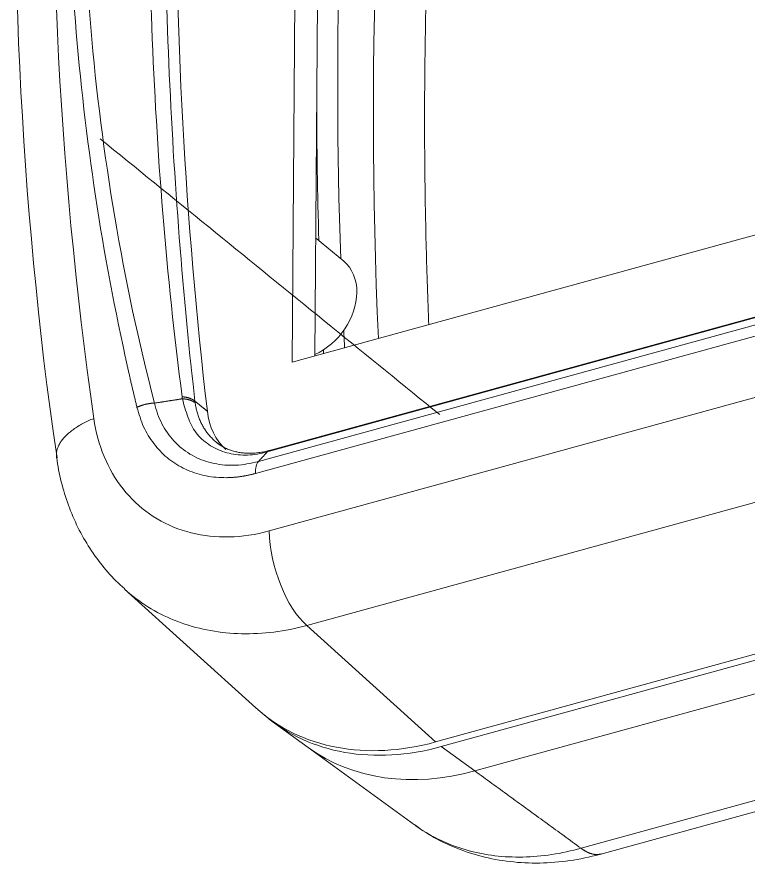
# Model space of a CAD drawing. Header units: inches. Extents: x 0 to 40, y 35.9 to 64.1.
# Drawn here: x 13.175 to 15.277, y 55.812 to 58.245 of the extents above; entities that cross this region are included whole.
import ezdxf

# ---------------------------------------------------------------- set-up
doc = ezdxf.new("R2010")
doc.units = ezdxf.units.IN
doc.header["$MEASUREMENT"] = 0
doc.linetypes.add('AI-Linetype-3', pattern=[3.197172, 1.480796, -0.572126, 0.572126, -0.572126])
doc.layers.add('1', color=7, linetype='Continuous')
doc.layers.add('2', color=7, linetype='Continuous')

# ---------------------------------------------------------------- blocks, each defined once
blk = doc.blocks.new('block 462')
at = {"layer": '1', "color": 43, "lineweight": 18, "true_color": 0xccb266}
blk.add_lwpolyline([(14.8537, 55.8379), (17.536, 56.5755)], dxfattribs=at)
blk = doc.blocks.new('block 463')
at = {"layer": '1', "color": 43, "lineweight": 18, "true_color": 0xccb266}
blk.add_lwpolyline([(14.0118, 56.1446), (14.3181, 55.9216)], dxfattribs=at)
blk = doc.blocks.new('block 482')
at = {"layer": '1', "color": 43, "lineweight": 18, "true_color": 0xccb266}
blk.add_lwpolyline([(17.4782, 56.5921), (14.7964, 55.8547)], dxfattribs=at)
blk = doc.blocks.new('block 485')
at = {"layer": '1', "color": 43, "lineweight": 18, "true_color": 0xccb266}
blk.add_lwpolyline([(14.4913, 56.0768), (17.1845, 56.8175)], dxfattribs=at)
blk = doc.blocks.new('block 576')
at = {"layer": '1', "color": 43, "lineweight": 18, "true_color": 0xccb266}
blk.add_open_spline([(14.3176, 59.8356), (14.2113, 58.9817), (14.1767, 58.1402), (14.2141, 57.3208)], degree=3, dxfattribs=at)
blk = doc.blocks.new('block 582')
at = {"layer": '1', "color": 43, "lineweight": 18, "true_color": 0xccb266}
blk.add_open_spline([(14.0366, 58.0043), (14.0368, 57.8698), (14.0389, 57.7359), (14.0429, 57.6025)], degree=3, dxfattribs=at)
blk = doc.blocks.new('block 583')
at = {"layer": '1', "color": 43, "lineweight": 18, "true_color": 0xccb266}
blk.add_open_spline([(14.0558, 57.2876), (14.056, 57.2842), (14.0561, 57.2808), (14.0563, 57.2774)], degree=3, dxfattribs=at)
blk = doc.blocks.new('block 584')
at = {"layer": '1', "color": 43, "lineweight": 18, "true_color": 0xccb266}
blk.add_open_spline([(14.1638, 59.4443), (14.1035, 58.8033), (14.084, 58.1705), (14.1056, 57.5501)], degree=3, dxfattribs=at)
blk = doc.blocks.new('block 585')
at = {"layer": '1', "color": 43, "lineweight": 18, "true_color": 0xccb266}
blk.add_open_spline([(14.1143, 57.3439), (14.1152, 57.3273), (14.116, 57.3106), (14.1169, 57.294)], degree=3, dxfattribs=at)
blk = doc.blocks.new('block 592')
at = {"layer": '1', "color": 43, "lineweight": 18, "true_color": 0xccb266}
blk.add_open_spline([(14.0118, 56.1446), (14.1394, 56.0517), (14.3115, 56.0274), (14.4913, 56.0768)], degree=3, dxfattribs=at)
blk = doc.blocks.new('block 694')
at = {"layer": '1', "color": 43, "lineweight": 18, "true_color": 0xccb266}
blk.add_lwpolyline([(14.3198, 55.9215), (14.3201, 55.9213), (14.3204, 55.921), (14.3207, 55.9208), (14.321, 55.9206), (14.3213, 55.9203), (14.3216, 55.9201), (14.3219, 55.9199), (14.3222, 55.9197), (14.3226, 55.9194), (14.3229, 55.9192), (14.3232, 55.9189), (14.3235, 55.9187), (14.3238, 55.9185), (14.3241, 55.9183), (14.3244, 55.918), (14.3247, 55.9178), (14.325, 55.9176), (14.3253, 55.9173), (14.3256, 55.9171), (14.3259, 55.9169), (14.3263, 55.9167), (14.3266, 55.9164), (14.3269, 55.9162), (14.3272, 55.916), (14.3275, 55.9157), (14.3278, 55.9155), (14.3281, 55.9153), (14.3284, 55.9151), (14.3287, 55.9148), (14.329, 55.9146), (14.3294, 55.9144), (14.3297, 55.9142), (14.33, 55.9139), (14.3303, 55.9137), (14.3306, 55.9135), (14.3309, 55.9132), (14.3312, 55.913), (14.3315, 55.9128), (14.3319, 55.9126), (14.3322, 55.9123), (14.3325, 55.9121), (14.3328, 55.9119), (14.3331, 55.9117), (14.3334, 55.9115), (14.3338, 55.9112), (14.3341, 55.911), (14.3344, 55.9108), (14.3347, 55.9106), (14.335, 55.9104), (14.3353, 55.9101)], dxfattribs=at)
blk = doc.blocks.new('block 695')
at = {"layer": '1', "color": 43, "lineweight": 18, "true_color": 0xccb266}
blk.add_lwpolyline([(14.3468, 55.9023), (14.3556, 55.8967), (14.3645, 55.8912), (14.3735, 55.886), (14.3827, 55.881), (14.392, 55.8762), (14.4013, 55.8715), (14.4108, 55.867), (14.4203, 55.8627), (14.43, 55.8586), (14.4397, 55.8546), (14.4494, 55.8508), (14.4593, 55.8472), (14.4692, 55.8437), (14.4791, 55.8404), (14.4892, 55.8373), (14.4993, 55.8344), (14.5094, 55.8317), (14.5196, 55.8291), (14.5299, 55.8267), (14.5402, 55.8245), (14.5506, 55.8225), (14.561, 55.8207), (14.5715, 55.819), (14.582, 55.8175), (14.5925, 55.8162), (14.6031, 55.8151), (14.6137, 55.8141), (14.6243, 55.8133), (14.635, 55.8128), (14.6457, 55.8123), (14.6563, 55.8121), (14.667, 55.812), (14.6778, 55.8121), (14.6885, 55.8124), (14.6993, 55.8128), (14.71, 55.8134), (14.7208, 55.8142), (14.7316, 55.8152), (14.7424, 55.8163), (14.7531, 55.8176), (14.7639, 55.8191), (14.7747, 55.8207), (14.7854, 55.8226), (14.7962, 55.8245), (14.8069, 55.8267), (14.8176, 55.8289), (14.8283, 55.8314), (14.839, 55.834), (14.8497, 55.8368), (14.8604, 55.8398)], dxfattribs=at)
blk = doc.blocks.new('block 698')
at = {"layer": '1', "color": 43, "lineweight": 18, "true_color": 0xccb266}
blk.add_lwpolyline([(14.4405, 59.6063), (14.4371, 59.575), (14.4337, 59.5436), (14.4303, 59.5123), (14.427, 59.4809), (14.4238, 59.4496), (14.4207, 59.4183), (14.4176, 59.387), (14.4146, 59.3557), (14.4117, 59.3245), (14.4088, 59.2932), (14.406, 59.262), (14.4032, 59.2307), (14.4005, 59.1995), (14.3979, 59.1683), (14.3954, 59.1371), (14.3929, 59.106), (14.3905, 59.0748), (14.3881, 59.0436), (14.3858, 59.0125), (14.3836, 58.9814), (14.3814, 58.9503), (14.3793, 58.9191), (14.3773, 58.8881), (14.3753, 58.857), (14.3734, 58.8259), (14.3716, 58.7948), (14.3698, 58.7638), (14.3681, 58.7327), (14.3665, 58.7016), (14.3649, 58.6706), (14.3634, 58.6396), (14.3619, 58.6086), (14.3606, 58.5776), (14.3592, 58.5467), (14.358, 58.5157), (14.3568, 58.4848), (14.3557, 58.4538), (14.3546, 58.4229), (14.3537, 58.3921), (14.3528, 58.3612), (14.3519, 58.3303), (14.3511, 58.2995), (14.3504, 58.2687), (14.3497, 58.2379), (14.3491, 58.2071), (14.3486, 58.1763), (14.3482, 58.1455), (14.3478, 58.1148), (14.3474, 58.084), (14.3472, 58.0533)], dxfattribs=at)
blk = doc.blocks.new('block 705')
at = {"layer": '1', "color": 43, "lineweight": 18, "true_color": 0xccb266}
blk.add_lwpolyline([(14.3472, 58.0533), (14.3471, 58.0394), (14.347, 58.0254), (14.3469, 58.0114), (14.3469, 57.9975), (14.3468, 57.9835), (14.3468, 57.9696), (14.3468, 57.9556), (14.3468, 57.9417), (14.3468, 57.9278), (14.3468, 57.9138), (14.3469, 57.8999), (14.3469, 57.886), (14.347, 57.8721), (14.3471, 57.8582), (14.3472, 57.8442), (14.3473, 57.8303), (14.3474, 57.8164), (14.3475, 57.8025), (14.3477, 57.7887), (14.3478, 57.7748), (14.348, 57.7609), (14.3482, 57.747), (14.3484, 57.7331), (14.3486, 57.7193), (14.3488, 57.7054), (14.3491, 57.6915), (14.3493, 57.6777), (14.3496, 57.6638), (14.3499, 57.65), (14.3502, 57.6361), (14.3505, 57.6223), (14.3508, 57.6084), (14.3512, 57.5946), (14.3515, 57.5808), (14.3519, 57.5669), (14.3523, 57.5531), (14.3526, 57.5393), (14.3531, 57.5255), (14.3535, 57.5117), (14.3539, 57.4979), (14.3544, 57.4841), (14.3548, 57.4703), (14.3553, 57.4565), (14.3558, 57.4427), (14.3563, 57.4289), (14.3568, 57.4151), (14.3573, 57.4013), (14.3579, 57.3876), (14.3584, 57.3738), (14.359, 57.36)], dxfattribs=at)
blk = doc.blocks.new('block 712')
at = {"layer": '1', "color": 43, "lineweight": 18, "true_color": 0xccb266}
blk.add_lwpolyline([(14.8542, 55.8382), (14.8532, 55.8379), (14.8521, 55.8377), (14.8511, 55.8375), (14.85, 55.8373), (14.8489, 55.8371), (14.8479, 55.837), (14.8468, 55.8368), (14.8457, 55.8367), (14.8446, 55.8367), (14.8435, 55.8366), (14.8424, 55.8366), (14.8413, 55.8366), (14.8402, 55.8366), (14.8391, 55.8367), (14.8379, 55.8368), (14.8368, 55.8369), (14.8357, 55.837), (14.8345, 55.8371), (14.8334, 55.8373), (14.8322, 55.8375), (14.8311, 55.8377), (14.8299, 55.838), (14.8288, 55.8382), (14.8276, 55.8385), (14.8264, 55.8389), (14.8253, 55.8392), (14.8241, 55.8396), (14.8229, 55.84), (14.8217, 55.8404), (14.8206, 55.8408), (14.8194, 55.8413), (14.8182, 55.8418), (14.817, 55.8423), (14.8158, 55.8428), (14.8146, 55.8434), (14.8134, 55.844), (14.8122, 55.8446), (14.811, 55.8452), (14.8098, 55.8459), (14.8086, 55.8465), (14.8074, 55.8472), (14.8062, 55.848), (14.805, 55.8487), (14.8037, 55.8495), (14.8025, 55.8503), (14.8013, 55.8511), (14.8001, 55.852), (14.7989, 55.8529), (14.7977, 55.8537), (14.7964, 55.8547)], dxfattribs=at)
blk = doc.blocks.new('block 713')
at = {"layer": '1', "color": 43, "lineweight": 18, "true_color": 0xccb266}
blk.add_lwpolyline([(14.7964, 55.8547), (14.7859, 55.852), (14.7753, 55.8494), (14.7648, 55.8468), (14.7542, 55.8444), (14.7437, 55.8421), (14.7332, 55.84), (14.7227, 55.8381), (14.7122, 55.8365), (14.7017, 55.835), (14.6913, 55.8336), (14.6809, 55.8325), (14.6705, 55.8315), (14.6601, 55.8307), (14.6498, 55.8301), (14.6395, 55.8296), (14.6293, 55.8293), (14.619, 55.8292), (14.6089, 55.8292), (14.5987, 55.8295), (14.5887, 55.8299), (14.5786, 55.8304), (14.5687, 55.8312), (14.5587, 55.8321), (14.5489, 55.8332), (14.5391, 55.8345), (14.5293, 55.8359), (14.5197, 55.8375), (14.5101, 55.8393), (14.5005, 55.8412), (14.491, 55.8433), (14.4816, 55.8456), (14.4723, 55.8481), (14.4631, 55.8507), (14.4539, 55.8535), (14.4448, 55.8565), (14.4358, 55.8596), (14.4269, 55.8629), (14.4181, 55.8663), (14.4094, 55.87), (14.4007, 55.8737), (14.3921, 55.8777), (14.3837, 55.8818), (14.3753, 55.8861), (14.3671, 55.8905), (14.3589, 55.8951), (14.3509, 55.8999), (14.3429, 55.9048), (14.3351, 55.9098), (14.3274, 55.9151), (14.3198, 55.9204)], dxfattribs=at)
blk = doc.blocks.new('block 716')
at = {"layer": '1', "color": 43, "lineweight": 18, "true_color": 0xccb266}
blk.add_lwpolyline([(14.7964, 55.8547), (14.7903, 55.8591), (14.7842, 55.8636), (14.7781, 55.868), (14.772, 55.8725), (14.7659, 55.8769), (14.7598, 55.8813), (14.7537, 55.8858), (14.7476, 55.8902), (14.7415, 55.8947), (14.7354, 55.8991), (14.7293, 55.9035), (14.7232, 55.908), (14.7171, 55.9124), (14.711, 55.9169), (14.7049, 55.9213), (14.6988, 55.9258), (14.6927, 55.9302), (14.6866, 55.9347), (14.6805, 55.9391), (14.6744, 55.9435), (14.6683, 55.948), (14.6622, 55.9524), (14.6561, 55.9569), (14.65, 55.9613), (14.6439, 55.9657), (14.6377, 55.9702), (14.6316, 55.9746), (14.6255, 55.9791), (14.6194, 55.9835), (14.6133, 55.988), (14.6072, 55.9924), (14.6011, 55.9969), (14.595, 56.0013), (14.5889, 56.0057), (14.5828, 56.0102), (14.5767, 56.0146), (14.5706, 56.0191), (14.5645, 56.0235), (14.5584, 56.028), (14.5523, 56.0324), (14.5462, 56.0369), (14.5401, 56.0413), (14.534, 56.0457), (14.5279, 56.0502), (14.5218, 56.0546), (14.5157, 56.0591), (14.5096, 56.0635), (14.5035, 56.0679), (14.4974, 56.0724), (14.4913, 56.0768)], dxfattribs=at)
blk = doc.blocks.new('block 719')
at = {"layer": '1', "color": 23, "linetype": 'AI-Linetype-3', "lineweight": 13, "true_color": 0xcc7f66}
blk.add_lwpolyline([(14.3902, 57.1017), (14.3706, 57.1176), (14.3511, 57.1335), (14.3316, 57.1493), (14.3121, 57.1652), (14.2925, 57.1811), (14.273, 57.197), (14.2535, 57.2128), (14.234, 57.2287), (14.2145, 57.2446), (14.1949, 57.2604), (14.1754, 57.2763), (14.1559, 57.2922), (14.1364, 57.308), (14.1169, 57.3239), (14.0973, 57.3398), (14.0778, 57.3556), (14.0583, 57.3715), (14.0388, 57.3874), (14.0192, 57.4032), (13.9997, 57.4191), (13.9802, 57.435), (13.9607, 57.4508), (13.9412, 57.4667), (13.9216, 57.4826), (13.9021, 57.4984), (13.8826, 57.5143), (13.8631, 57.5302), (13.8436, 57.546), (13.824, 57.5619), (13.8045, 57.5778), (13.785, 57.5937), (13.7655, 57.6095), (13.7459, 57.6254), (13.7264, 57.6413), (13.7069, 57.6571), (13.6874, 57.673), (13.6679, 57.6889), (13.6483, 57.7047), (13.6288, 57.7206), (13.6093, 57.7365), (13.5898, 57.7523), (13.5703, 57.7682), (13.5507, 57.7841), (13.5312, 57.7999), (13.5117, 57.8158), (13.4922, 57.8317), (13.4726, 57.8475), (13.4531, 57.8634), (13.4336, 57.8793), (13.4141, 57.8951)], dxfattribs=at)
blk = doc.blocks.new('block 1008')
at = {"layer": '2', "color": 7, "lineweight": 18, "true_color": 0xffffff}
blk.add_lwpolyline([(16.3725, 57.6783), (13.9012, 56.9987)], dxfattribs=at)
blk = doc.blocks.new('block 1009')
at = {"layer": '2', "color": 7, "lineweight": 18, "true_color": 0xffffff}
blk.add_lwpolyline([(13.4842, 56.5999), (13.8615, 56.2585)], dxfattribs=at)
blk = doc.blocks.new('block 1010')
at = {"layer": '2', "color": 7, "lineweight": 18, "true_color": 0xffffff}
blk.add_lwpolyline([(14.1143, 57.5428), (14.0337, 57.6101)], dxfattribs=at)
blk = doc.blocks.new('block 1018')
at = {"layer": '2', "color": 80, "lineweight": 18, "true_color": 0x3fff00}
blk.add_lwpolyline([(13.9154, 56.2148), (14.0118, 56.1446)], dxfattribs=at)
blk = doc.blocks.new('block 1021')
at = {"layer": '2', "color": 80, "lineweight": 18, "true_color": 0x3fff00}
blk.add_lwpolyline([(14.3949, 56.147), (17.217, 56.9231)], dxfattribs=at)
blk = doc.blocks.new('block 1037')
at = {"layer": '2', "color": 7, "lineweight": 18, "true_color": 0xffffff}
blk.add_lwpolyline([(16.34, 57.6461), (13.869, 56.9666)], dxfattribs=at)
blk = doc.blocks.new('block 1047')
at = {"layer": '2', "color": 80, "lineweight": 18, "true_color": 0x3fff00}
blk.add_lwpolyline([(14.4913, 56.0768), (14.3949, 56.147)], dxfattribs=at)
blk = doc.blocks.new('block 1048')
at = {"layer": '2', "color": 80, "lineweight": 18, "true_color": 0x3fff00}
blk.add_lwpolyline([(14.4913, 56.0768), (17.1845, 56.8175)], dxfattribs=at)
blk = doc.blocks.new('block 1057')
at = {"layer": '2', "color": 7, "lineweight": 18, "true_color": 0xffffff}
blk.add_lwpolyline([(14.0549, 60.4552), (14.0312, 57.2705)], dxfattribs=at)
blk = doc.blocks.new('block 1058')
at = {"layer": '2', "color": 7, "lineweight": 18, "true_color": 0xffffff}
blk.add_lwpolyline([(14.3786, 56.1602), (14.0083, 56.4953)], dxfattribs=at)
blk = doc.blocks.new('block 1063')
at = {"layer": '2', "color": 7, "lineweight": 18, "true_color": 0xffffff}
blk.add_lwpolyline([(16.3314, 57.6118), (13.8603, 56.9323)], dxfattribs=at)
blk = doc.blocks.new('block 1065')
at = {"layer": '2', "color": 7, "lineweight": 18, "true_color": 0xffffff}
blk.add_lwpolyline([(17.0755, 56.9018), (14.3786, 56.1602)], dxfattribs=at)
blk = doc.blocks.new('block 1071')
at = {"layer": '2', "color": 7, "lineweight": 18, "true_color": 0xffffff}
blk.add_lwpolyline([(13.9657, 57.2524), (13.9899, 60.508)], dxfattribs=at)
blk = doc.blocks.new('block 1079')
at = {"layer": '2', "color": 7, "lineweight": 18, "true_color": 0xffffff}
blk.add_lwpolyline([(16.6901, 57.2327), (14.0083, 56.4952)], dxfattribs=at)
blk = doc.blocks.new('block 1081')
at = {"layer": '2', "color": 7, "lineweight": 18, "true_color": 0xffffff}
blk.add_lwpolyline([(13.9, 56.7671), (16.5976, 57.5089)], dxfattribs=at)
blk = doc.blocks.new('block 1083')
at = {"layer": '2', "color": 7, "lineweight": 18, "true_color": 0xffffff}
blk.add_lwpolyline([(13.9657, 57.2524), (16.5746, 57.9699)], dxfattribs=at)
blk = doc.blocks.new('block 1084')
at = {"layer": '2', "color": 7, "lineweight": 18, "true_color": 0xffffff}
blk.add_lwpolyline([(16.3657, 57.6739), (13.8946, 56.9944)], dxfattribs=at)
blk = doc.blocks.new('block 1160')
at = {"layer": '2', "color": 7, "lineweight": 18, "true_color": 0xffffff}
blk.add_open_spline([(14.0312, 57.2742), (14.1006, 57.3056), (14.1516, 57.381), (14.1521, 57.4529)], degree=3, dxfattribs=at)
blk = doc.blocks.new('block 1161')
at = {"layer": '2', "color": 7, "lineweight": 18, "true_color": 0xffffff}
blk.add_open_spline([(14.1521, 57.4529), (14.1524, 57.4902), (14.1389, 57.5223), (14.1143, 57.5428)], degree=3, dxfattribs=at)
blk = doc.blocks.new('block 1188')
at = {"layer": '2', "color": 80, "lineweight": 18, "true_color": 0x3fff00}
blk.add_open_spline([(13.8881, 56.2363), (14.0174, 56.1262), (14.2013, 56.0938), (14.3949, 56.147)], degree=3, dxfattribs=at)
blk = doc.blocks.new('block 1189')
at = {"layer": '2', "color": 80, "lineweight": 18, "true_color": 0x3fff00}
blk.add_open_spline([(14.0118, 56.1446), (14.1394, 56.0517), (14.3115, 56.0274), (14.4913, 56.0768)], degree=3, dxfattribs=at)
blk = doc.blocks.new('block 1195')
at = {"layer": '2', "color": 7, "lineweight": 18, "true_color": 0xffffff}
blk.add_open_spline([(13.869, 56.9666), (13.8631, 56.9602), (13.86, 56.9479), (13.8603, 56.9324)], degree=3, dxfattribs=at)
blk = doc.blocks.new('block 1200')
at = {"layer": '2', "color": 7, "lineweight": 18, "true_color": 0xffffff}
blk.add_open_spline([(13.7224, 57.1113), (13.7277, 57.0667), (13.7459, 57.0284), (13.7751, 57.001)], degree=3, dxfattribs=at)
blk = doc.blocks.new('block 1201')
at = {"layer": '2', "color": 7, "lineweight": 18, "true_color": 0xffffff}
blk.add_open_spline([(13.8615, 56.2585), (13.9911, 56.1413), (14.1797, 56.1055), (14.3786, 56.1602)], degree=3, dxfattribs=at)
blk = doc.blocks.new('block 1203')
at = {"layer": '2', "color": 7, "lineweight": 18, "true_color": 0xffffff}
blk.add_open_spline([(13.9, 56.7671), (13.903, 56.6632), (13.95, 56.5453), (14.0083, 56.4953)], degree=3, dxfattribs=at)
blk = doc.blocks.new('block 1206')
at = {"layer": '2', "color": 7, "lineweight": 18, "true_color": 0xffffff}
blk.add_open_spline([(13.7477, 60.5157), (13.6026, 59.3476), (13.5941, 58.2042), (13.7224, 57.1113)], degree=3, dxfattribs=at)
blk = doc.blocks.new('block 1601')
at = {"layer": '2', "color": 7, "lineweight": 18, "true_color": 0xffffff}
blk.add_lwpolyline([(13.2899, 56.9778), (13.2909, 56.969), (13.2921, 56.9601), (13.2934, 56.9514), (13.2948, 56.9426), (13.2965, 56.9339), (13.2983, 56.9253), (13.3002, 56.9167), (13.3023, 56.9082), (13.3046, 56.8997), (13.3069, 56.8912), (13.3094, 56.8828), (13.312, 56.8744), (13.3147, 56.8661), (13.3174, 56.8578), (13.3203, 56.8495), (13.3232, 56.8413), (13.3263, 56.8332), (13.3294, 56.825), (13.3327, 56.817), (13.336, 56.809), (13.3395, 56.801), (13.3431, 56.7931), (13.3467, 56.7852), (13.3505, 56.7774), (13.3544, 56.7697), (13.3585, 56.762), (13.3626, 56.7544), (13.3668, 56.7468), (13.3711, 56.7393), (13.3756, 56.7319), (13.3801, 56.7246), (13.3847, 56.7173), (13.3895, 56.7101), (13.3943, 56.703), (13.3993, 56.696), (13.4043, 56.689), (13.4094, 56.6821), (13.4146, 56.6752), (13.4199, 56.6684), (13.4252, 56.6617), (13.4307, 56.6551), (13.4362, 56.6485), (13.4419, 56.6421), (13.4477, 56.6358), (13.4536, 56.6296), (13.4596, 56.6235), (13.4658, 56.6176), (13.4721, 56.6118), (13.4785, 56.6062), (13.4851, 56.6007)], dxfattribs=at)
blk = doc.blocks.new('block 1602')
at = {"layer": '2', "color": 7, "lineweight": 18, "true_color": 0xffffff}
blk.add_lwpolyline([(13.1751, 58.3115), (13.1773, 58.2409), (13.18, 58.1703), (13.1831, 58.0997), (13.1866, 58.0292), (13.1906, 57.9587), (13.1949, 57.8883), (13.1997, 57.8179), (13.2049, 57.7476), (13.2106, 57.6773), (13.2166, 57.607), (13.2231, 57.5369), (13.23, 57.4668), (13.2372, 57.3967), (13.2447, 57.3267), (13.2527, 57.2567), (13.2612, 57.1869), (13.2703, 57.1171), (13.2801, 57.0474), (13.2905, 56.9779)], dxfattribs=at)
blk = doc.blocks.new('block 1603')
at = {"layer": '2', "color": 7, "lineweight": 18, "true_color": 0xffffff}
blk.add_lwpolyline([(13.9031, 56.9992), (13.8994, 56.9982), (13.8958, 56.9973), (13.8921, 56.9964), (13.8884, 56.9956), (13.8848, 56.9948), (13.8812, 56.9941), (13.8776, 56.9935), (13.874, 56.9929), (13.8705, 56.9924), (13.867, 56.992), (13.8634, 56.9916), (13.8599, 56.9912), (13.8565, 56.991), (13.853, 56.9908), (13.8496, 56.9907), (13.8461, 56.9906), (13.8427, 56.9906), (13.8393, 56.9906), (13.836, 56.9907), (13.8326, 56.9909), (13.8293, 56.9911), (13.826, 56.9914), (13.8228, 56.9917), (13.8196, 56.9922), (13.8163, 56.9926), (13.8132, 56.9932), (13.81, 56.9937), (13.8069, 56.9944), (13.8038, 56.9951), (13.8008, 56.9959), (13.7978, 56.9967), (13.7948, 56.9976), (13.7919, 56.9985), (13.7889, 56.9995), (13.7861, 57.0006), (13.7832, 57.0017), (13.7804, 57.0028), (13.7777, 57.004), (13.7749, 57.0053), (13.7723, 57.0066), (13.7696, 57.008), (13.767, 57.0094), (13.7644, 57.0109), (13.7619, 57.0125), (13.7594, 57.0141), (13.7569, 57.0157), (13.7545, 57.0174), (13.7521, 57.0192), (13.7498, 57.021), (13.7475, 57.0229)], dxfattribs=at)
blk = doc.blocks.new('block 1651')
at = {"layer": '2', "color": 7, "lineweight": 18, "true_color": 0xffffff}
blk.add_lwpolyline([(13.2885, 58.2693), (13.2915, 58.1998), (13.2949, 58.1303), (13.2987, 58.0609), (13.303, 57.9914), (13.3076, 57.922), (13.3127, 57.8526), (13.3182, 57.7833), (13.3241, 57.7139), (13.3304, 57.6446), (13.3372, 57.5753), (13.3443, 57.5061), (13.3519, 57.4368), (13.3599, 57.3676), (13.3682, 57.2984), (13.3771, 57.2292), (13.3863, 57.1601), (13.3959, 57.091)], dxfattribs=at)
blk = doc.blocks.new('block 1719')
at = {"layer": '2', "color": 7, "lineweight": 18, "true_color": 0xffffff}
blk.add_lwpolyline([(13.5701, 57.1347), (13.5722, 57.1269), (13.5743, 57.1192), (13.5767, 57.1116), (13.5793, 57.1041), (13.5821, 57.0967), (13.5851, 57.0896), (13.5884, 57.0825), (13.5918, 57.0756), (13.5955, 57.0688), (13.5993, 57.0622), (13.6033, 57.0558), (13.6076, 57.0495), (13.612, 57.0434), (13.6166, 57.0374), (13.6214, 57.0316), (13.6264, 57.026), (13.6315, 57.0207), (13.6368, 57.0154), (13.6423, 57.0104), (13.648, 57.0056), (13.6538, 57.001), (13.6598, 56.9966), (13.6659, 56.9924), (13.6721, 56.9884), (13.6785, 56.9847), (13.6851, 56.9811), (13.6917, 56.9778), (13.6985, 56.9747), (13.7054, 56.9719), (13.7125, 56.9693), (13.7196, 56.9669), (13.7269, 56.9648), (13.7342, 56.9628), (13.7417, 56.9612), (13.7492, 56.9597), (13.7568, 56.9585), (13.7645, 56.9575), (13.7723, 56.9568), (13.7801, 56.9562), (13.788, 56.9559), (13.796, 56.9559), (13.8039, 56.9561), (13.812, 56.9567), (13.8201, 56.9575), (13.8282, 56.9586), (13.8363, 56.9599), (13.8445, 56.9614), (13.8526, 56.9631), (13.8608, 56.9648), (13.869, 56.9666)], dxfattribs=at)
blk = doc.blocks.new('block 1728')
at = {"layer": '2', "color": 7, "lineweight": 18, "true_color": 0xffffff}
blk.add_open_spline([(13.9015, 56.9987), (13.9014, 56.9987), (13.9012, 56.9986), (13.9012, 56.9986), (13.901, 56.9986), (13.9009, 56.9985), (13.9009, 56.9985), (13.9008, 56.9985), (13.9006, 56.9984), (13.9006, 56.9984), (13.9004, 56.9984), (13.9003, 56.9983), (13.9003, 56.9983), (13.9002, 56.9983), (13.9, 56.9982), (13.9, 56.9982), (13.8999, 56.9981), (13.8997, 56.9981), (13.8997, 56.9981), (13.8996, 56.998), (13.8994, 56.998), (13.8994, 56.998), (13.8993, 56.9979), (13.8991, 56.9978), (13.8991, 56.9978), (13.899, 56.9977), (13.8989, 56.9977), (13.8989, 56.9977), (13.8987, 56.9976), (13.8986, 56.9975), (13.8986, 56.9975), (13.8984, 56.9975), (13.8983, 56.9974), (13.8983, 56.9974), (13.8982, 56.9973), (13.898, 56.9972), (13.898, 56.9972), (13.8979, 56.9971), (13.8977, 56.997), (13.8977, 56.997), (13.8976, 56.9969), (13.8975, 56.9968), (13.8975, 56.9968), (13.8973, 56.9968), (13.8972, 56.9967), (13.8972, 56.9967), (13.8971, 56.9966), (13.8969, 56.9965), (13.8969, 56.9965), (13.8968, 56.9964), (13.8967, 56.9963), (13.8967, 56.9963), (13.8965, 56.9962), (13.8964, 56.9961), (13.8964, 56.9961), (13.8963, 56.996), (13.8961, 56.9958), (13.8961, 56.9958), (13.896, 56.9957), (13.8959, 56.9956), (13.8959, 56.9956), (13.8958, 56.9955), (13.8956, 56.9954), (13.8956, 56.9954), (13.8955, 56.9953), (13.8954, 56.9952), (13.8954, 56.9952), (13.8952, 56.995), (13.8951, 56.9949), (13.8951, 56.9949), (13.895, 56.9948), (13.8949, 56.9947), (13.8949, 56.9947), (13.8948, 56.9945), (13.8946, 56.9944), (13.8946, 56.9944)], degree=3, knots=[0, 0, 0, 0, 1, 1, 1, 2, 2, 2, 3, 3, 3, 4, 4, 4, 5, 5, 5, 6, 6, 6, 7, 7, 7, 8, 8, 8, 9, 9, 9, 10, 10, 10, 11, 11, 11, 12, 12, 12, 13, 13, 13, 14, 14, 14, 15, 15, 15, 16, 16, 16, 17, 17, 17, 18, 18, 18, 19, 19, 19, 20, 20, 20, 21, 21, 21, 22, 22, 22, 23, 23, 23, 24, 24, 24, 25, 25, 25, 25], dxfattribs=at)
blk = doc.blocks.new('block 1733')
at = {"layer": '2', "color": 7, "lineweight": 18, "true_color": 0xffffff}
blk.add_lwpolyline([(13.6864, 57.1407), (13.6869, 57.1375), (13.6875, 57.1342), (13.6881, 57.131), (13.6886, 57.1277), (13.6893, 57.1245), (13.6899, 57.1213), (13.6906, 57.1181), (13.6913, 57.115), (13.692, 57.1118), (13.6929, 57.1087), (13.6937, 57.1056), (13.6947, 57.1026), (13.6956, 57.0995), (13.6967, 57.0965), (13.6978, 57.0936), (13.6989, 57.0907), (13.7001, 57.0878), (13.7013, 57.0849), (13.7026, 57.0821), (13.7039, 57.0793), (13.7053, 57.0765), (13.7067, 57.0737), (13.7081, 57.071), (13.7096, 57.0683), (13.7112, 57.0657), (13.7127, 57.0631), (13.7143, 57.0605), (13.716, 57.0579), (13.7177, 57.0554), (13.7194, 57.053), (13.7212, 57.0505), (13.723, 57.0481), (13.7249, 57.0458), (13.7268, 57.0435), (13.7287, 57.0412), (13.7307, 57.039), (13.7327, 57.0368), (13.7348, 57.0346), (13.7369, 57.0325), (13.739, 57.0304), (13.7412, 57.0284), (13.7434, 57.0264), (13.7456, 57.0244), (13.7479, 57.0225), (13.7502, 57.0207), (13.7525, 57.0188), (13.7549, 57.0171), (13.7574, 57.0153), (13.7598, 57.0136), (13.7623, 57.012)], dxfattribs=at)
blk = doc.blocks.new('block 1755')
at = {"layer": '2', "color": 7, "lineweight": 18, "true_color": 0xffffff}
blk.add_lwpolyline([(14.0083, 56.4953), (13.9964, 56.4921), (13.9845, 56.4892), (13.9726, 56.4866), (13.9608, 56.4841), (13.9489, 56.4819), (13.9371, 56.4799), (13.9253, 56.4781), (13.9136, 56.4765), (13.9018, 56.4751), (13.8901, 56.474), (13.8785, 56.473), (13.8669, 56.4723), (13.8553, 56.4718), (13.8438, 56.4715), (13.8323, 56.4715), (13.8209, 56.4716), (13.8095, 56.472), (13.7982, 56.4726), (13.787, 56.4733), (13.7758, 56.4743), (13.7647, 56.4755), (13.7536, 56.477), (13.7426, 56.4786), (13.7317, 56.4804), (13.7209, 56.4825), (13.7102, 56.4847), (13.6995, 56.4872), (13.6889, 56.4899), (13.6784, 56.4928), (13.668, 56.4959), (13.6577, 56.4992), (13.6475, 56.5027), (13.6374, 56.5064), (13.6274, 56.5103), (13.6175, 56.5144), (13.6078, 56.5188), (13.5981, 56.5233), (13.5885, 56.528), (13.5791, 56.533), (13.5698, 56.5381), (13.5606, 56.5435), (13.5515, 56.549), (13.5426, 56.5547), (13.5338, 56.5607), (13.5251, 56.5668), (13.5166, 56.5731), (13.5082, 56.5796), (13.5, 56.5862), (13.4919, 56.5931), (13.484, 56.6001)], dxfattribs=at)
blk = doc.blocks.new('block 1757')
at = {"layer": '2', "color": 7, "lineweight": 18, "true_color": 0xffffff}
blk.add_lwpolyline([(13.289, 56.9777), (13.2887, 56.9801), (13.2885, 56.9825), (13.2885, 56.9849), (13.2885, 56.9873), (13.2886, 56.9897), (13.2889, 56.9922), (13.2892, 56.9946), (13.2897, 56.9971), (13.2902, 56.9995), (13.2909, 57.002), (13.2916, 57.0044), (13.2925, 57.0069), (13.2935, 57.0094), (13.2946, 57.0118), (13.2958, 57.0143), (13.2971, 57.0167), (13.2985, 57.0192), (13.3001, 57.0217), (13.3017, 57.0241), (13.3034, 57.0265), (13.3053, 57.029), (13.3072, 57.0314), (13.3092, 57.0338), (13.3113, 57.0362), (13.3136, 57.0386), (13.3159, 57.0409), (13.3183, 57.0433), (13.3208, 57.0456), (13.3234, 57.048), (13.326, 57.0502), (13.3288, 57.0525), (13.3316, 57.0548), (13.3346, 57.057), (13.3376, 57.0592), (13.3407, 57.0614), (13.3439, 57.0636), (13.3471, 57.0658), (13.3505, 57.0679), (13.3539, 57.07), (13.3574, 57.072), (13.3609, 57.074), (13.3645, 57.076), (13.3682, 57.078), (13.372, 57.0799), (13.3758, 57.0818), (13.3797, 57.0837), (13.3837, 57.0855), (13.3877, 57.0873), (13.3918, 57.089), (13.396, 57.0907)], dxfattribs=at)
blk = doc.blocks.new('block 1762')
at = {"layer": '2', "color": 7, "lineweight": 18, "true_color": 0xffffff}
blk.add_lwpolyline([(13.4864, 57.2684), (13.48, 57.2989), (13.4735, 57.3295), (13.4671, 57.3601), (13.4608, 57.3907), (13.4546, 57.4214), (13.4486, 57.452), (13.4427, 57.4828), (13.437, 57.5136), (13.4315, 57.5444), (13.4261, 57.5753), (13.4208, 57.6062), (13.4156, 57.6372), (13.4106, 57.6682), (13.4057, 57.6992), (13.4009, 57.7303), (13.3963, 57.7613), (13.3918, 57.7925), (13.3874, 57.8237), (13.3832, 57.8549), (13.3791, 57.8861), (13.3752, 57.9174), (13.3714, 57.9487), (13.3677, 57.98), (13.3641, 58.0114), (13.3607, 58.0428), (13.3574, 58.0743), (13.3542, 58.1057), (13.3512, 58.1372), (13.3483, 58.1688), (13.3456, 58.2004), (13.343, 58.232), (13.3406, 58.2636), (13.3384, 58.2953), (13.3363, 58.327), (13.3344, 58.3587), (13.3326, 58.3905), (13.3311, 58.4223), (13.3297, 58.4541), (13.3284, 58.4859), (13.3273, 58.5178), (13.3264, 58.5497), (13.3255, 58.5816), (13.3248, 58.6136), (13.3241, 58.6456), (13.3235, 58.6775), (13.323, 58.7095), (13.3225, 58.7415), (13.3221, 58.7735), (13.3217, 58.8055), (13.3213, 58.8375)], dxfattribs=at)
blk = doc.blocks.new('block 1763')
at = {"layer": '2', "color": 7, "lineweight": 18, "true_color": 0xffffff}
blk.add_lwpolyline([(13.5701, 57.1347), (13.5692, 57.1346), (13.5682, 57.1346), (13.5672, 57.1346), (13.5662, 57.1345), (13.5652, 57.1345), (13.5642, 57.1344), (13.5632, 57.1343), (13.5622, 57.1342), (13.5611, 57.1342), (13.5601, 57.134), (13.5591, 57.1339), (13.558, 57.1338), (13.557, 57.1337), (13.556, 57.1335), (13.5549, 57.1334), (13.5539, 57.1332), (13.5528, 57.133), (13.5518, 57.1328), (13.5507, 57.1327), (13.5497, 57.1324), (13.5486, 57.1322), (13.5476, 57.132), (13.5465, 57.1318), (13.5455, 57.1315), (13.5444, 57.1313), (13.5434, 57.131), (13.5423, 57.1308), (13.5413, 57.1305), (13.5402, 57.1302), (13.5392, 57.1299), (13.5382, 57.1296), (13.5372, 57.1293), (13.5362, 57.129), (13.5351, 57.1286), (13.5341, 57.1283), (13.5331, 57.128), (13.5321, 57.1276), (13.5312, 57.1273), (13.5302, 57.1269), (13.5292, 57.1265), (13.5283, 57.1261), (13.5273, 57.1257), (13.5264, 57.1254), (13.5254, 57.125), (13.5245, 57.1246), (13.5236, 57.1241), (13.5227, 57.1237), (13.5218, 57.1233), (13.5209, 57.1229), (13.5201, 57.1225)], dxfattribs=at)
blk = doc.blocks.new('block 1777')
at = {"layer": '2', "color": 7, "lineweight": 18, "true_color": 0xffffff}
blk.add_lwpolyline([(13.3959, 57.091), (13.3982, 57.0765), (13.401, 57.0622), (13.4041, 57.0482), (13.4076, 57.0344), (13.4115, 57.0208), (13.4158, 57.0075), (13.4205, 56.9944), (13.4256, 56.9815), (13.4311, 56.9689), (13.437, 56.9565), (13.4432, 56.9444), (13.4499, 56.9325), (13.4569, 56.921), (13.4643, 56.9097), (13.472, 56.8987), (13.4801, 56.8881), (13.4884, 56.8779), (13.4972, 56.868), (13.5062, 56.8584), (13.5156, 56.8492), (13.5253, 56.8404), (13.5353, 56.8319), (13.5456, 56.8238), (13.5562, 56.8161), (13.5671, 56.8087), (13.5782, 56.8018), (13.5897, 56.7953), (13.6013, 56.7892), (13.6133, 56.7836), (13.6254, 56.7784), (13.6377, 56.7736), (13.6503, 56.7692), (13.6631, 56.7653), (13.676, 56.7618), (13.6891, 56.7588), (13.7024, 56.7562), (13.7158, 56.754), (13.7294, 56.7523), (13.7431, 56.751), (13.757, 56.7502), (13.7709, 56.7498), (13.785, 56.7499), (13.7991, 56.7505), (13.8134, 56.7514), (13.8277, 56.7529), (13.842, 56.7548), (13.8565, 56.7572), (13.871, 56.76), (13.8855, 56.7633), (13.9, 56.7671)], dxfattribs=at)
blk = doc.blocks.new('block 1851')
at = {"layer": '2', "color": 7, "lineweight": 18, "true_color": 0xffffff}
blk.add_lwpolyline([(13.8603, 56.9323), (13.8587, 56.9319), (13.857, 56.9315), (13.8553, 56.9311), (13.8536, 56.9307), (13.852, 56.9303), (13.8503, 56.9299), (13.8486, 56.9295), (13.8469, 56.9291), (13.8453, 56.9287), (13.8436, 56.9283), (13.8419, 56.9279), (13.8402, 56.9276), (13.8385, 56.9272), (13.8369, 56.9268), (13.8352, 56.9265), (13.8335, 56.9262), (13.8319, 56.9258), (13.8302, 56.9255), (13.8285, 56.9252), (13.8268, 56.9249), (13.8252, 56.9246), (13.8235, 56.9243), (13.8218, 56.924), (13.8202, 56.9238), (13.8185, 56.9235), (13.8168, 56.9233), (13.8152, 56.923), (13.8135, 56.9228), (13.8119, 56.9226), (13.8102, 56.9225), (13.8085, 56.9223), (13.8069, 56.9221), (13.8052, 56.922), (13.8036, 56.9218), (13.8019, 56.9217), (13.8003, 56.9215), (13.7986, 56.9214), (13.797, 56.9213), (13.7953, 56.9212), (13.7936, 56.9211), (13.792, 56.921), (13.7904, 56.9209), (13.7887, 56.9208), (13.787, 56.9207), (13.7854, 56.9206), (13.7838, 56.9206), (13.7821, 56.9205), (13.7805, 56.9204), (13.7788, 56.9203), (13.7772, 56.9202)], dxfattribs=at)
blk = doc.blocks.new('block 1861')
at = {"layer": '2', "color": 7, "lineweight": 18, "true_color": 0xffffff}
blk.add_lwpolyline([(13.7772, 56.9202), (13.7698, 56.9204), (13.7625, 56.9206), (13.7551, 56.921), (13.7479, 56.9214), (13.7406, 56.9221), (13.7335, 56.9229), (13.7263, 56.924), (13.7193, 56.9252), (13.7123, 56.9267), (13.7054, 56.9283), (13.6985, 56.9301), (13.6917, 56.9321), (13.685, 56.9344), (13.6784, 56.9367), (13.6719, 56.9393), (13.6654, 56.942), (13.6591, 56.9449), (13.6528, 56.948), (13.6467, 56.9512), (13.6406, 56.9546), (13.6347, 56.9581), (13.6289, 56.9618), (13.6232, 56.9657), (13.6176, 56.9697), (13.6121, 56.9739), (13.6068, 56.9782), (13.6016, 56.9827), (13.5965, 56.9874), (13.5915, 56.9922), (13.5867, 56.9971), (13.582, 57.0022), (13.5774, 57.0075), (13.573, 57.0129), (13.5686, 57.0183), (13.5645, 57.024), (13.5604, 57.0297), (13.5565, 57.0356), (13.5527, 57.0416), (13.5491, 57.0477), (13.5456, 57.054), (13.5424, 57.0603), (13.5393, 57.0669), (13.5364, 57.0735), (13.5337, 57.0803), (13.5312, 57.0871), (13.5288, 57.0941), (13.5265, 57.1011), (13.5243, 57.1082), (13.5222, 57.1153), (13.5201, 57.1225)], dxfattribs=at)
blk = doc.blocks.new('block 1865')
at = {"layer": '2', "color": 7, "lineweight": 18, "true_color": 0xffffff}
blk.add_lwpolyline([(13.5201, 57.1225), (13.5194, 57.1254), (13.5187, 57.1283), (13.518, 57.1312), (13.5173, 57.1341), (13.5166, 57.137), (13.5159, 57.1399), (13.5152, 57.1428), (13.5145, 57.1457), (13.5138, 57.1487), (13.5131, 57.1516), (13.5124, 57.1545), (13.5117, 57.1574), (13.511, 57.1603), (13.5104, 57.1632), (13.5097, 57.1661), (13.509, 57.1691), (13.5083, 57.172), (13.5076, 57.1749), (13.5069, 57.1778), (13.5063, 57.1807), (13.5056, 57.1836), (13.5049, 57.1865), (13.5042, 57.1894), (13.5035, 57.1924), (13.5029, 57.1953), (13.5022, 57.1982), (13.5015, 57.2011), (13.5008, 57.2041), (13.5002, 57.207), (13.4995, 57.2099), (13.4989, 57.2128), (13.4982, 57.2157), (13.4975, 57.2187), (13.4969, 57.2216), (13.4962, 57.2245), (13.4956, 57.2274), (13.4949, 57.2304), (13.4942, 57.2333), (13.4936, 57.2362), (13.4929, 57.2391), (13.4923, 57.2421), (13.4916, 57.245), (13.491, 57.2479), (13.4903, 57.2508), (13.4897, 57.2537), (13.489, 57.2567), (13.4884, 57.2596), (13.4877, 57.2625), (13.4871, 57.2655), (13.4864, 57.2684)], dxfattribs=at)
blk = doc.blocks.new('block 1870')
at = {"layer": '2', "color": 7, "lineweight": 18, "true_color": 0xffffff}
blk.add_lwpolyline([(13.5701, 57.1347), (13.5718, 57.1349), (13.5734, 57.1352), (13.575, 57.1354), (13.5766, 57.1357), (13.5782, 57.1359), (13.5798, 57.1362), (13.5814, 57.1364), (13.583, 57.1367), (13.5846, 57.1369), (13.5863, 57.1372), (13.5879, 57.1374), (13.5895, 57.1377), (13.5911, 57.1379), (13.5927, 57.1382), (13.5943, 57.1384), (13.5959, 57.1387), (13.5975, 57.1389), (13.5991, 57.1392), (13.6007, 57.1395), (13.6024, 57.1397), (13.604, 57.14), (13.6056, 57.1402), (13.6072, 57.1405), (13.6088, 57.1407), (13.6104, 57.141), (13.612, 57.1412), (13.6136, 57.1415), (13.6152, 57.1417), (13.6168, 57.142), (13.6184, 57.1422), (13.62, 57.1425), (13.6217, 57.1427), (13.6233, 57.143), (13.6249, 57.1432), (13.6265, 57.1435), (13.6281, 57.1437), (13.6297, 57.144), (13.6313, 57.1442), (13.6329, 57.1445), (13.6345, 57.1447), (13.6361, 57.145), (13.6378, 57.1452), (13.6394, 57.1455), (13.641, 57.1457), (13.6426, 57.146), (13.6442, 57.1462), (13.6458, 57.1465), (13.6474, 57.1468), (13.649, 57.147), (13.6506, 57.1473)], dxfattribs=at)
blk = doc.blocks.new('block 1874')
at = {"layer": '2', "color": 7, "lineweight": 18, "true_color": 0xffffff}
blk.add_lwpolyline([(13.6864, 57.1407), (13.6871, 57.1401), (13.6878, 57.1395), (13.6885, 57.1389), (13.6893, 57.1384), (13.69, 57.1378), (13.6907, 57.1372), (13.6914, 57.1366), (13.6921, 57.136), (13.6929, 57.1354), (13.6936, 57.1348), (13.6943, 57.1342), (13.695, 57.1337), (13.6957, 57.1331), (13.6965, 57.1325), (13.6972, 57.1319), (13.6979, 57.1313), (13.6986, 57.1307), (13.6994, 57.1301), (13.7001, 57.1295), (13.7008, 57.1289), (13.7015, 57.1283), (13.7022, 57.1278), (13.703, 57.1272), (13.7037, 57.1266), (13.7044, 57.126), (13.7051, 57.1254), (13.7058, 57.1248), (13.7066, 57.1242), (13.7073, 57.1236), (13.708, 57.123), (13.7087, 57.1225), (13.7094, 57.1219), (13.7102, 57.1213), (13.7109, 57.1207), (13.7116, 57.1201), (13.7123, 57.1195), (13.713, 57.1189), (13.7138, 57.1183), (13.7145, 57.1178), (13.7152, 57.1172), (13.7159, 57.1166), (13.7166, 57.116), (13.7174, 57.1154), (13.7181, 57.1148), (13.7188, 57.1142), (13.7195, 57.1136), (13.7203, 57.113), (13.721, 57.1124), (13.7217, 57.1119), (13.7224, 57.1113)], dxfattribs=at)
blk = doc.blocks.new('block 1879')
at = {"layer": '2', "color": 7, "lineweight": 18, "true_color": 0xffffff}
blk.add_lwpolyline([(13.6864, 57.1407), (13.6858, 57.1411), (13.6853, 57.1415), (13.6848, 57.1419), (13.6842, 57.1423), (13.6837, 57.1427), (13.6831, 57.1431), (13.6826, 57.1435), (13.682, 57.1438), (13.6815, 57.1442), (13.6809, 57.1446), (13.6803, 57.1449), (13.6797, 57.1453), (13.6791, 57.1456), (13.6784, 57.146), (13.6778, 57.1463), (13.6771, 57.1466), (13.6765, 57.1469), (13.6758, 57.1472), (13.6751, 57.1475), (13.6744, 57.1478), (13.6737, 57.1481), (13.6729, 57.1484), (13.6722, 57.1487), (13.6715, 57.1489), (13.6707, 57.1492), (13.67, 57.1494), (13.6692, 57.1497), (13.6684, 57.1499), (13.6677, 57.1501), (13.6669, 57.1503), (13.6661, 57.1505), (13.6653, 57.1507), (13.6645, 57.1509), (13.6636, 57.1511), (13.6628, 57.1513), (13.662, 57.1514), (13.6612, 57.1516), (13.6603, 57.1518), (13.6595, 57.1519), (13.6586, 57.152), (13.6577, 57.1521), (13.6569, 57.1523), (13.656, 57.1524), (13.6551, 57.1525), (13.6542, 57.1526), (13.6533, 57.1527), (13.6524, 57.1528), (13.6515, 57.1529), (13.6506, 57.153), (13.6497, 57.153)], dxfattribs=at)
blk = doc.blocks.new('block 1880')
at = {"layer": '2', "color": 7, "lineweight": 18, "true_color": 0xffffff}
blk.add_lwpolyline([(13.6497, 57.1531), (13.6457, 57.1858), (13.6416, 57.2185), (13.6376, 57.2513), (13.6336, 57.2841), (13.6298, 57.3169), (13.626, 57.3498), (13.6224, 57.3827), (13.6189, 57.4156), (13.6155, 57.4486), (13.6122, 57.4816), (13.609, 57.5147), (13.6059, 57.5478), (13.6029, 57.5809), (13.6, 57.6141), (13.5971, 57.6472), (13.5944, 57.6805), (13.5917, 57.7137), (13.5892, 57.747), (13.5867, 57.7803), (13.5843, 57.8137), (13.5821, 57.847), (13.5799, 57.8804), (13.5778, 57.9139), (13.5758, 57.9474), (13.5738, 57.9808), (13.572, 58.0144), (13.5702, 58.0479), (13.5686, 58.0815), (13.567, 58.1151), (13.5655, 58.1488), (13.5641, 58.1824), (13.5628, 58.2161), (13.5615, 58.2499), (13.5604, 58.2836), (13.5593, 58.3174), (13.5583, 58.3512), (13.5574, 58.385), (13.5565, 58.4189), (13.5558, 58.4528), (13.5551, 58.4867), (13.5545, 58.5206), (13.5541, 58.5546), (13.5537, 58.5886), (13.5535, 58.6226), (13.5533, 58.6566), (13.5532, 58.6907), (13.5532, 58.7248), (13.5533, 58.7589), (13.5533, 58.793), (13.5534, 58.8271)], dxfattribs=at)
blk = doc.blocks.new('block 1881')
at = {"layer": '2', "color": 7, "lineweight": 18, "true_color": 0xffffff}
blk.add_lwpolyline([(13.6756, 57.24), (13.6759, 57.238), (13.6761, 57.236), (13.6763, 57.234), (13.6765, 57.232), (13.6768, 57.23), (13.677, 57.228), (13.6772, 57.226), (13.6774, 57.224), (13.6776, 57.222), (13.6779, 57.22), (13.6781, 57.218), (13.6784, 57.216), (13.6786, 57.214), (13.6788, 57.212), (13.6791, 57.2099), (13.6793, 57.2079), (13.6796, 57.2059), (13.6798, 57.2039), (13.68, 57.2019), (13.6803, 57.1999), (13.6805, 57.1979), (13.6808, 57.1959), (13.681, 57.1939), (13.6812, 57.1919), (13.6815, 57.1899), (13.6817, 57.1879), (13.6819, 57.1859), (13.6821, 57.1839), (13.6823, 57.1819), (13.6826, 57.1799), (13.6828, 57.178), (13.683, 57.176), (13.6832, 57.174), (13.6834, 57.172), (13.6836, 57.1701), (13.6838, 57.1681), (13.684, 57.1661), (13.6842, 57.1642), (13.6843, 57.1622), (13.6845, 57.1602), (13.6847, 57.1583), (13.6849, 57.1563), (13.6851, 57.1544), (13.6853, 57.1524), (13.6855, 57.1505), (13.6856, 57.1485), (13.6858, 57.1466), (13.686, 57.1446), (13.6862, 57.1427), (13.6864, 57.1407)], dxfattribs=at)
blk = doc.blocks.new('block 1882')
at = {"layer": '2', "color": 7, "lineweight": 18, "true_color": 0xffffff}
blk.add_lwpolyline([(13.5995, 58.8122), (13.5994, 58.7802), (13.5993, 58.7482), (13.5992, 58.7162), (13.5992, 58.6842), (13.5992, 58.6522), (13.5994, 58.6202), (13.5996, 58.5883), (13.5999, 58.5564), (13.6003, 58.5245), (13.6007, 58.4927), (13.6012, 58.4609), (13.6018, 58.4291), (13.6025, 58.3973), (13.6033, 58.3655), (13.6041, 58.3338), (13.605, 58.3021), (13.6059, 58.2704), (13.6069, 58.2387), (13.608, 58.2071), (13.6092, 58.1754), (13.6104, 58.1438), (13.6117, 58.1123), (13.6131, 58.0807), (13.6145, 58.0492), (13.616, 58.0177), (13.6176, 57.9862), (13.6192, 57.9548), (13.621, 57.9234), (13.6228, 57.892), (13.6246, 57.8607), (13.6265, 57.8293), (13.6285, 57.798), (13.6306, 57.7668), (13.6327, 57.7355), (13.6349, 57.7043), (13.6371, 57.6732), (13.6394, 57.642), (13.6418, 57.6109), (13.6442, 57.5798), (13.6468, 57.5488), (13.6493, 57.5177), (13.652, 57.4868), (13.6547, 57.4558), (13.6575, 57.4249), (13.6604, 57.394), (13.6634, 57.3632), (13.6664, 57.3324), (13.6694, 57.3016), (13.6725, 57.2708), (13.6756, 57.24)], dxfattribs=at)
blk = doc.blocks.new('block 1884')
at = {"layer": '2', "color": 7, "lineweight": 18, "true_color": 0xffffff}
blk.add_open_spline([(13.6856, 57.1369), (13.6856, 57.1371), (13.6856, 57.1372), (13.6856, 57.1372), (13.6856, 57.1373), (13.6857, 57.1374), (13.6857, 57.1374), (13.6857, 57.1375), (13.6857, 57.1376), (13.6857, 57.1376), (13.6857, 57.1378), (13.6857, 57.1379), (13.6857, 57.1379), (13.6858, 57.138), (13.6858, 57.1381), (13.6858, 57.1381), (13.6858, 57.1382), (13.6858, 57.1383), (13.6858, 57.1383), (13.6859, 57.1385), (13.6859, 57.1385), (13.6859, 57.1385), (13.6859, 57.1387), (13.6859, 57.1388), (13.6859, 57.1388), (13.686, 57.1389), (13.686, 57.139), (13.686, 57.139), (13.686, 57.1391), (13.686, 57.1392), (13.686, 57.1392), (13.6861, 57.1394), (13.6861, 57.1394), (13.6861, 57.1394), (13.6861, 57.1396), (13.6861, 57.1397), (13.6861, 57.1397), (13.6862, 57.1398), (13.6862, 57.1399), (13.6862, 57.1399), (13.6862, 57.14), (13.6862, 57.1401), (13.6862, 57.1401), (13.6863, 57.1403), (13.6863, 57.1404), (13.6863, 57.1404), (13.6863, 57.1405), (13.6863, 57.1406), (13.6863, 57.1406)], degree=3, knots=[0, 0, 0, 0, 1, 1, 1, 2, 2, 2, 3, 3, 3, 4, 4, 4, 5, 5, 5, 6, 6, 6, 7, 7, 7, 8, 8, 8, 9, 9, 9, 10, 10, 10, 11, 11, 11, 12, 12, 12, 13, 13, 13, 14, 14, 14, 15, 15, 15, 16, 16, 16, 16], dxfattribs=at)
blk = doc.blocks.new('block 1885')
at = {"layer": '2', "color": 7, "lineweight": 18, "true_color": 0xffffff}
blk.add_lwpolyline([(13.8946, 56.9944), (13.8875, 56.9927), (13.8804, 56.9911), (13.8733, 56.9897), (13.8662, 56.9883), (13.8591, 56.9873), (13.8521, 56.9864), (13.8451, 56.9858), (13.8382, 56.9855), (13.8313, 56.9854), (13.8244, 56.9855), (13.8176, 56.9858), (13.8109, 56.9863), (13.8043, 56.987), (13.7977, 56.988), (13.7912, 56.9891), (13.7848, 56.9905), (13.7785, 56.9921), (13.7723, 56.9939), (13.7661, 56.9959), (13.7601, 56.9981), (13.7543, 57.0006), (13.7485, 57.0032), (13.7428, 57.006), (13.7373, 57.009), (13.7319, 57.0122), (13.7266, 57.0156), (13.7214, 57.0192), (13.7164, 57.023), (13.7115, 57.0269), (13.7068, 57.0311), (13.7023, 57.0354), (13.698, 57.04), (13.6938, 57.0447), (13.69, 57.0496), (13.6863, 57.0548), (13.6829, 57.0601), (13.6797, 57.0656), (13.6767, 57.0712), (13.6739, 57.0771), (13.6712, 57.083), (13.6687, 57.0891), (13.6664, 57.0953), (13.6641, 57.1015), (13.662, 57.1079), (13.66, 57.1143), (13.658, 57.1209), (13.6561, 57.1274), (13.6542, 57.134), (13.6524, 57.1406), (13.6506, 57.1472)], dxfattribs=at)
blk = doc.blocks.new('block 1886')
at = {"layer": '2', "color": 7, "lineweight": 18, "true_color": 0xffffff}
blk.add_lwpolyline([(13.6506, 57.1472), (13.6514, 57.1472), (13.6523, 57.1471), (13.6531, 57.1471), (13.6539, 57.147), (13.6548, 57.1469), (13.6556, 57.1469), (13.6564, 57.1468), (13.6572, 57.1467), (13.658, 57.1466), (13.6588, 57.1465), (13.6596, 57.1463), (13.6604, 57.1462), (13.6612, 57.1461), (13.662, 57.146), (13.6628, 57.1458), (13.6636, 57.1457), (13.6644, 57.1455), (13.6651, 57.1453), (13.6659, 57.1452), (13.6667, 57.145), (13.6674, 57.1448), (13.6682, 57.1446), (13.6689, 57.1444), (13.6696, 57.1442), (13.6704, 57.144), (13.6711, 57.1438), (13.6718, 57.1436), (13.6725, 57.1433), (13.6732, 57.1431), (13.6739, 57.1429), (13.6745, 57.1426), (13.6752, 57.1424), (13.6759, 57.1421), (13.6765, 57.1418), (13.6772, 57.1416), (13.6778, 57.1413), (13.6784, 57.141), (13.679, 57.1407), (13.6796, 57.1404), (13.6802, 57.1401), (13.6808, 57.1398), (13.6814, 57.1395), (13.6819, 57.1392), (13.6825, 57.1389), (13.683, 57.1386), (13.6836, 57.1383), (13.6841, 57.1379), (13.6846, 57.1376), (13.6851, 57.1373), (13.6856, 57.1369)], dxfattribs=at)
blk = doc.blocks.new('block 1889')
at = {"layer": '2', "color": 7, "lineweight": 18, "true_color": 0xffffff}
blk.add_open_spline([(13.6506, 57.1473), (13.6506, 57.1474), (13.6506, 57.1475), (13.6506, 57.1475), (13.6506, 57.1476), (13.6505, 57.1477), (13.6505, 57.1477), (13.6505, 57.1478), (13.6505, 57.148), (13.6505, 57.148), (13.6505, 57.1481), (13.6505, 57.1482), (13.6505, 57.1482), (13.6505, 57.1483), (13.6504, 57.1484), (13.6504, 57.1484), (13.6504, 57.1485), (13.6504, 57.1487), (13.6504, 57.1487), (13.6504, 57.1488), (13.6504, 57.1489), (13.6504, 57.1489), (13.6503, 57.149), (13.6503, 57.1491), (13.6503, 57.1491), (13.6503, 57.1492), (13.6503, 57.1493), (13.6503, 57.1493), (13.6503, 57.1495), (13.6503, 57.1496), (13.6503, 57.1496), (13.6502, 57.1497), (13.6502, 57.1498), (13.6502, 57.1498), (13.6502, 57.1499), (13.6502, 57.1501), (13.6502, 57.1501), (13.6502, 57.1502), (13.6502, 57.1503), (13.6502, 57.1503), (13.6501, 57.1504), (13.6501, 57.1505), (13.6501, 57.1505), (13.6501, 57.1506), (13.6501, 57.1507), (13.6501, 57.1507), (13.6501, 57.1509), (13.6501, 57.151), (13.6501, 57.151), (13.65, 57.1511), (13.65, 57.1512), (13.65, 57.1512), (13.65, 57.1513), (13.65, 57.1514), (13.65, 57.1514), (13.65, 57.1516), (13.65, 57.1517), (13.65, 57.1517), (13.6499, 57.1518), (13.6499, 57.1519), (13.6499, 57.1519), (13.6499, 57.152), (13.6499, 57.1521), (13.6499, 57.1521), (13.6499, 57.1523), (13.6498, 57.1524), (13.6498, 57.1524), (13.6498, 57.1525), (13.6498, 57.1526), (13.6498, 57.1526), (13.6498, 57.1527), (13.6498, 57.1528), (13.6498, 57.1528), (13.6498, 57.1529), (13.6497, 57.1531), (13.6497, 57.1531)], degree=3, knots=[0, 0, 0, 0, 1, 1, 1, 2, 2, 2, 3, 3, 3, 4, 4, 4, 5, 5, 5, 6, 6, 6, 7, 7, 7, 8, 8, 8, 9, 9, 9, 10, 10, 10, 11, 11, 11, 12, 12, 12, 13, 13, 13, 14, 14, 14, 15, 15, 15, 16, 16, 16, 17, 17, 17, 18, 18, 18, 19, 19, 19, 20, 20, 20, 21, 21, 21, 22, 22, 22, 23, 23, 23, 24, 24, 24, 25, 25, 25, 25], dxfattribs=at)
blk = doc.blocks.new('block 1891')
at = {"layer": '2', "color": 7, "lineweight": 18, "true_color": 0xffffff}
blk.add_lwpolyline([(13.869, 56.9666), (13.8695, 56.9672), (13.87, 56.9677), (13.8705, 56.9683), (13.8711, 56.9688), (13.8716, 56.9694), (13.8721, 56.9699), (13.8726, 56.9705), (13.8731, 56.9711), (13.8736, 56.9716), (13.8741, 56.9722), (13.8746, 56.9727), (13.8752, 56.9733), (13.8757, 56.9738), (13.8762, 56.9744), (13.8767, 56.975), (13.8772, 56.9755), (13.8777, 56.9761), (13.8782, 56.9766), (13.8787, 56.9772), (13.8793, 56.9777), (13.8798, 56.9783), (13.8803, 56.9788), (13.8808, 56.9794), (13.8813, 56.98), (13.8818, 56.9805), (13.8823, 56.9811), (13.8828, 56.9816), (13.8834, 56.9822), (13.8839, 56.9827), (13.8844, 56.9833), (13.8849, 56.9838), (13.8854, 56.9844), (13.8859, 56.9849), (13.8864, 56.9855), (13.8869, 56.9861), (13.8875, 56.9866), (13.888, 56.9872), (13.8885, 56.9877), (13.889, 56.9883), (13.8895, 56.9888), (13.89, 56.9894), (13.8905, 56.99), (13.891, 56.9905), (13.8916, 56.9911), (13.8921, 56.9916), (13.8926, 56.9922), (13.8931, 56.9927), (13.8936, 56.9933), (13.8941, 56.9939), (13.8946, 56.9944)], dxfattribs=at)
blk = doc.blocks.new('block 1897')
at = {"layer": '2', "color": 7, "lineweight": 18, "true_color": 0xffffff}
blk.add_lwpolyline([(13.3628, 58.8412), (13.3629, 58.8062), (13.363, 58.7713), (13.3632, 58.7363), (13.3636, 58.7014), (13.3641, 58.6665), (13.3647, 58.6316), (13.3656, 58.5968), (13.3667, 58.562), (13.368, 58.5272), (13.3695, 58.4925), (13.3711, 58.4578), (13.3729, 58.4231), (13.3749, 58.3884), (13.377, 58.3538), (13.3793, 58.3192), (13.3818, 58.2847), (13.3845, 58.2502), (13.3873, 58.2157), (13.3903, 58.1813), (13.3935, 58.1469), (13.3968, 58.1125), (13.4004, 58.0782), (13.4041, 58.0439), (13.4079, 58.0096), (13.412, 57.9754), (13.4162, 57.9413), (13.4206, 57.9071), (13.4252, 57.8731), (13.43, 57.839), (13.4349, 57.805), (13.44, 57.771), (13.4453, 57.7371), (13.4508, 57.7033), (13.4564, 57.6694), (13.4622, 57.6357), (13.4681, 57.6019), (13.4742, 57.5682), (13.4805, 57.5346), (13.487, 57.501), (13.4937, 57.4674), (13.5005, 57.4339), (13.5076, 57.4005), (13.5149, 57.3671), (13.5223, 57.3338), (13.53, 57.3005), (13.5378, 57.2673), (13.5458, 57.2341), (13.5539, 57.2009), (13.562, 57.1678), (13.5701, 57.1347)], dxfattribs=at)

msp = doc.modelspace()

# ---------------------------------------------------------------- block references
at = {"layer": '1'}
for name in ['block 576', 'block 698', 'block 584', 'block 705', 'block 582', 'block 719', 'block 585', 'block 583', 'block 485', 'block 482', 'block 462', 'block 463', 'block 592', 'block 716', 'block 694', 'block 713', 'block 695', 'block 712']:
    msp.add_blockref(name, (0, 0), dxfattribs=at)
at = {"layer": '2'}
for name in ['block 1651', 'block 1602', 'block 1206', 'block 1071', 'block 1057', 'block 1897', 'block 1762', 'block 1880', 'block 1882', 'block 1083', 'block 1084', 'block 1008', 'block 1037', 'block 1063', 'block 1010', 'block 1161', 'block 1081', 'block 1160', 'block 1865', 'block 1881', 'block 1079', 'block 1870', 'block 1889', 'block 1879', 'block 1885', 'block 1886', 'block 1884', 'block 1733', 'block 1874', 'block 1763', 'block 1861', 'block 1719', 'block 1757', 'block 1777', 'block 1200', 'block 1603', 'block 1891', 'block 1728', 'block 1601', 'block 1195', 'block 1851', 'block 1021', 'block 1065', 'block 1048', 'block 1203', 'block 1755', 'block 1009', 'block 1058', 'block 1201', 'block 1188', 'block 1018', 'block 1189', 'block 1047']:
    msp.add_blockref(name, (0, 0), dxfattribs=at)

doc.saveas('drawing.dxf')
